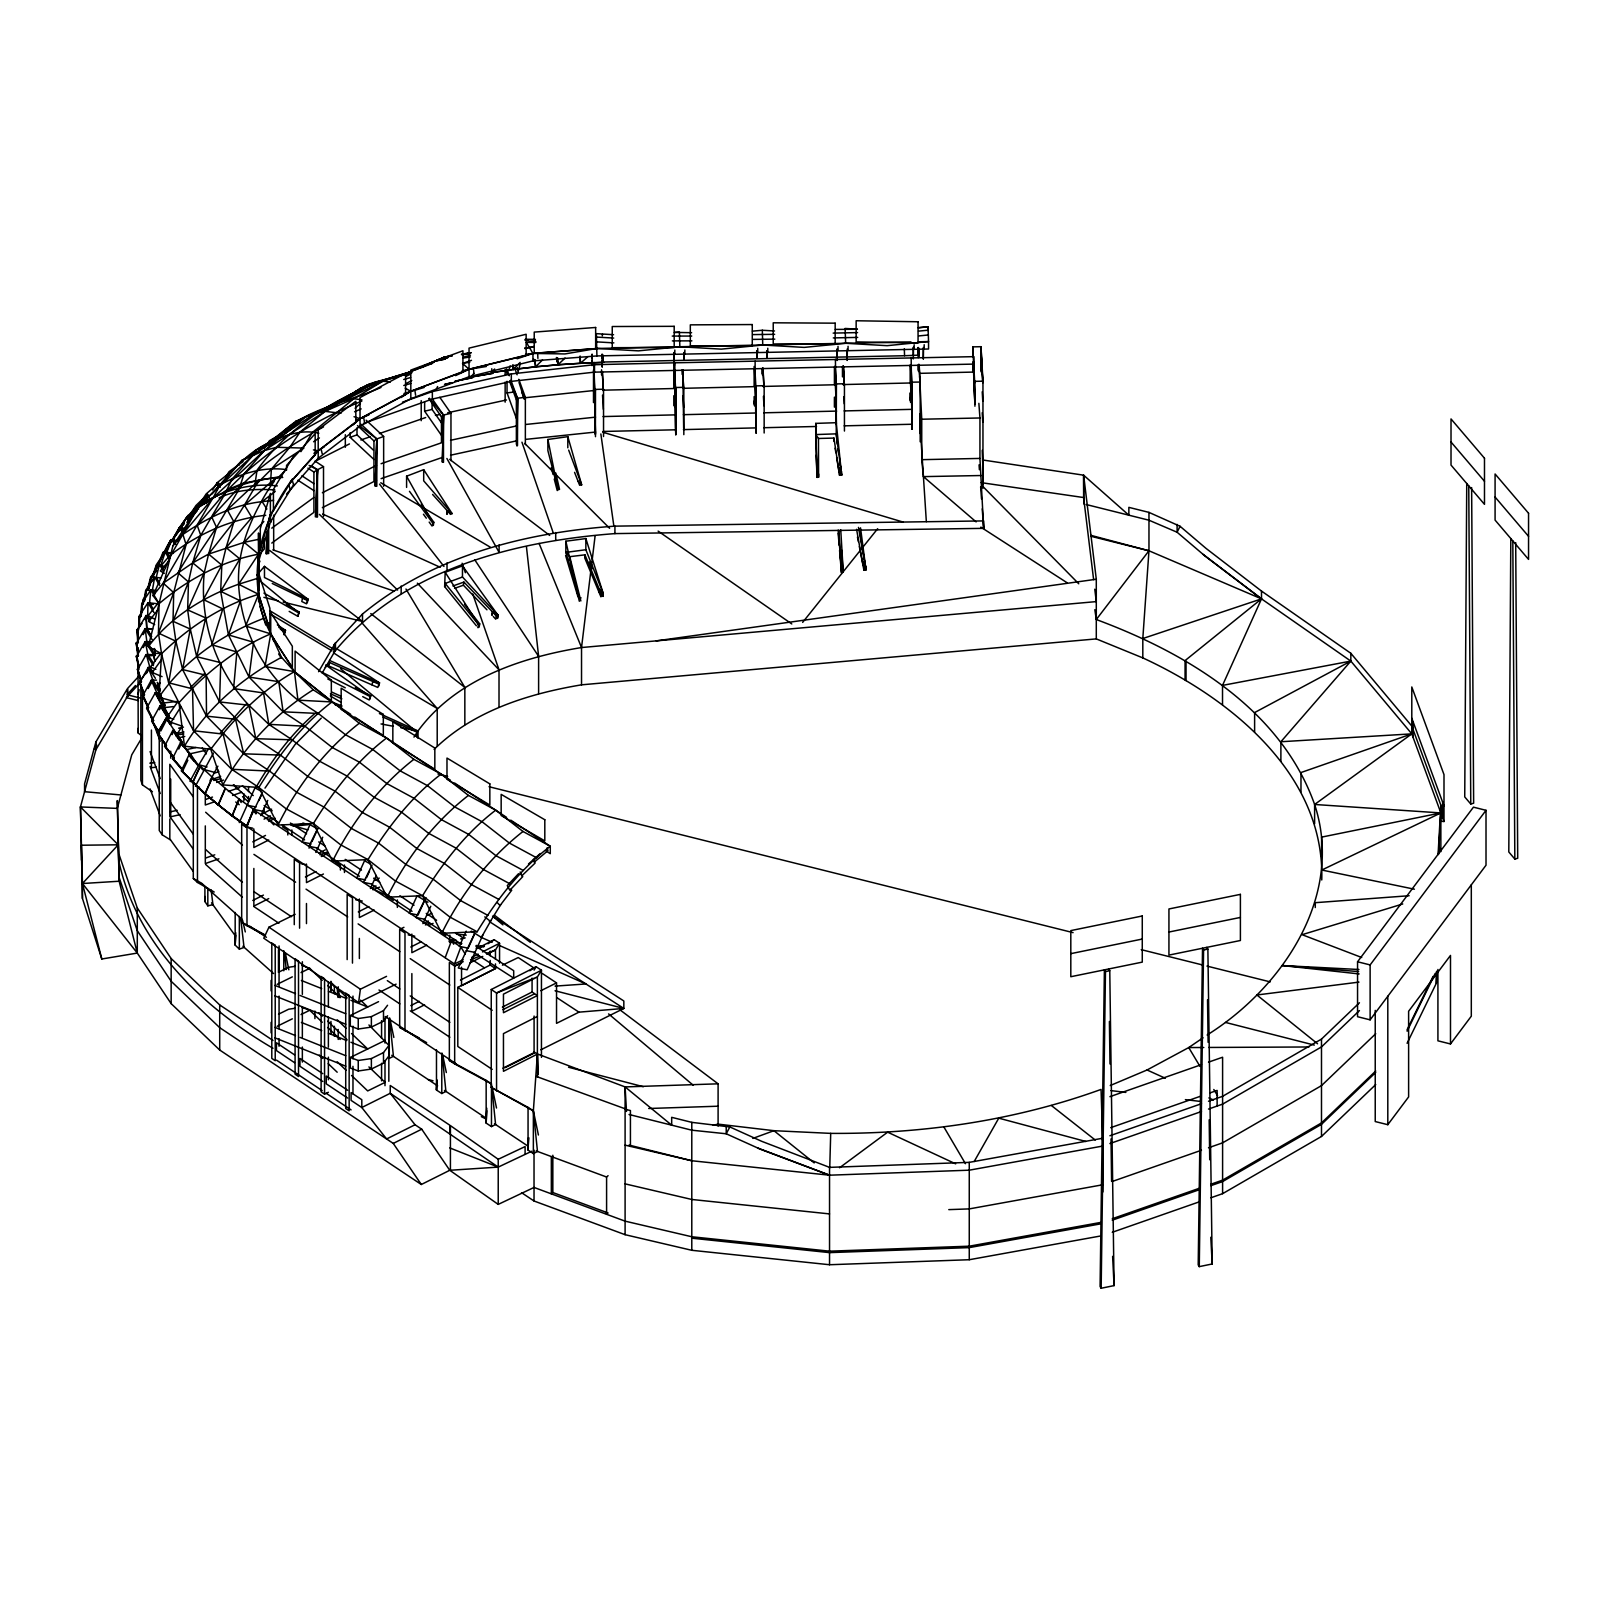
<?xml version="1.0" encoding="UTF-8"?>
<svg xmlns="http://www.w3.org/2000/svg" width="1609" height="1609" viewBox="0 0 1609 1609"><rect width="100%" height="100%" fill="white"/><g stroke="black" fill="none" stroke-linecap="round" stroke-linejoin="round"><path stroke-width="1.5" d="M595.451 434.068L594.143 369.748M673.809 405.75L673.809 395.713M673.809 388.171L673.809 360.557M675.74 434.671L674.794 362.809L973.928 356.655L973.928 364.097L594.505 372.142L511.32 381.373L432.358 399.052L363.373 423.469M756.069 433.022L754.943 368.682M836.378 423.609L835.413 359.209M974.893 403.678L972.942 346.86L980.987 346.699L982.958 381.192L982.958 488.231M595.39 434.531L595.491 389.398L603.536 389.237L603.536 436.542M675.7 431.755L674.613 370.331M675.7 432.66L675.8 387.508L683.825 387.347L683.825 434.651M756.029 431.011L756.109 385.858L764.154 385.697L764.154 433.002M836.318 424.032L835.232 366.731M912.062 426.445L911.157 357.5M912.062 427.33L910.976 365.002M974.873 403.919L973.586 361.703M833.945 441.268L833.945 438.09L818.458 438.473L815.743 434.571L815.743 423.388L836.238 422.704L841.668 475.077L839.536 475.278L836.64 457.378M844.443 431.051L844.443 383.747L836.419 383.907L836.238 433.847L841.648 475.097L838.953 471.216L833.945 438.09M982.777 464.78L982.234 450.379M517.193 445.432L517.495 398.248L510.898 380.247M1466.744 483.525L1464.733 796.918L1470.767 804.017L1473.643 803.213L1471.632 487.587M1510.811 538.573L1508.8 851.966L1514.833 859.065L1517.709 858.261L1515.698 542.615M442.958 462.266L443.481 415.062L432.358 399.052L432.358 391.59L511.32 373.932L594.505 364.7L674.794 362.809M837.243 444.164L836.238 433.847L815.743 434.571L817.01 474.192L818.619 474.052L818.579 477.229L816.97 477.37L815.743 423.388M838.953 471.216L838.993 468.018L841.688 471.92L839.576 472.101L839.536 475.278M516.871 445.934L517.495 398.248L509.892 380.85M674.091 352.492L673.95 364.177L673.95 352.773M684.127 352.451L684.046 359.471L684.006 352.713M756.994 350.762L756.914 357.781L756.853 351.044M767.051 350.722L766.95 357.741L766.91 350.983M837.143 360.496L837.303 348.811M847.32 351.104L847.199 360.456L847.199 349.032M913.289 358.908L913.429 347.222M923.325 358.867L923.445 349.515M516.831 445.009L517.495 398.248L525.359 397.302L525.359 444.607M1101.159 1288.246L1105.463 971.595L1104.397 969.865L1100.093 1286.516L1101.159 1288.246L1114.072 1285.611L1109.768 970.71L1108.702 968.98M1199.268 1266.625L1203.572 949.974L1202.526 948.244L1198.202 1264.875L1199.268 1266.625L1212.2 1263.97L1207.876 949.089L1206.83 947.359M376.064 486.22L376.808 438.935L361.06 424.273M860.533 527.853L865.984 569.827L863.872 570.049L856.571 529.301M859.307 546.457L863.047 565.242L866.004 569.807L859.367 529.039M316.571 517.092L317.496 469.748L311.241 465.665M282.742 477.451C252.231 478.155 223.752 490.061 198.551 506.654L172.867 545.873L159.05 603.697L158.466 633.121L161.564 653.717L168.663 682.819L193.543 730.747L231.676 769.283L258.848 787.485L286.12 808.784L313.413 823.547L340.706 844.846L367.978 859.628L395.271 880.928L422.564 895.71L449.836 917.009L477.129 931.772C496.819 899.612 520.069 869.282 550.278 846.254L510.777 820.148M138.615 629.964L138.937 616.428L147.988 602.731L154.022 612.627M147.988 602.731L147.686 615.764L150.079 619.726M267.557 553.757L268.08 531.272M442.395 462.145L443.481 415.062L429.362 398.228M442.294 461.904L443.481 415.062L450.962 413.332L450.962 460.616M840.743 529.803L843.076 569.204L842.995 572.261L841.406 572.442L838.912 530.829M863.027 565.242L863.108 562.164L866.064 566.75L863.953 566.971L863.872 570.049M829.741 1167.812L830.707 1133.38C922.44 1134.003 1014.615 1120.729 1101.059 1089.414L1102.708 1141.103M375.279 486.159L376.808 438.935L359.672 425.963M375.118 485.918L376.808 438.935L383.646 436.481L383.646 486.28M315.666 514.639L317.496 469.748L323.51 466.65L323.51 516.449M486.763 1108.179L486.159 1123.102L491.469 1126.602L495.592 1124.51L491.71 1086.276M528.557 1137.664L528.054 1150.093L533.363 1153.593L537.486 1151.501L533.363 1110.874L537.386 1054.096L537.386 976.945L541.449 970.247L536.139 966.748L491.248 989.515L491.248 1087.423L533.363 1110.874L538.412 1135.009M486.702 1110.713L486.159 1123.102L486.159 1080.383L449.353 1060.432L449.353 962.524L454.663 966.023L461.461 963.328M528.597 1137.704L528.054 1150.093L528.054 1107.394L491.248 1087.423M235.739 932.737L235.175 945.127L239.339 949.109L244.045 947.46L240.727 918.457M315.364 516.911L317.496 469.748L309.109 465.443M498.227 1204.397L450.419 1170.729L450.419 1125.616L498.227 1159.284L498.227 1204.397L534.027 1187.442L625.096 1221.151L691.79 1236.758L829.54 1251.179L969.262 1246.191L1100.435 1222.478M266.37 553.898L267.456 531.352M235.678 935.131L235.175 945.127L235.175 912.464M266.149 553.697L267.335 531.231M927.77 330.549L928.011 326.728L918.256 327.693M1438.104 854.077L1440.86 805.123L1411.797 726.061L1350.836 653.294L1261.496 591.066L1206.026 548.387L1180.061 526.284L1148.967 512.386L1128.854 507.358L1128.854 515.182L1083.621 475.178L982.797 459.993M1438.506 854.56L1440.86 812.927L1411.797 733.865L1350.836 661.098L1261.496 598.87L1205.242 556.191L1177.104 532.237L1148.967 520.21L1086.196 504.522M1407.091 1043.296L1436.314 983.28L1436.998 971.032M293.904 455.608L273.429 489.377L273.429 510.536L292.637 478.899C268.281 511.702 252.11 553.013 258.627 594.324C260.055 622.422 277.532 644.827 292.335 667.393L292.335 646.235L270.734 612.707L270.734 633.866C234.934 649.01 204.604 673.829 178.981 702.731L158.929 697.3L161.564 653.717C189.118 626.947 221.64 605.447 258.627 594.324L258.526 554.16L261.583 542.957M569.526 559.751L569.747 556.674L565.845 552.39L565.845 541.207L585.857 538.573L603.174 593.319L602.973 596.396L603.174 593.319L585.857 549.735L585.857 538.573M584.932 554.844L584.731 557.921L600.921 596.818L601.163 593.741L584.932 554.844L569.747 556.674L569.506 559.751M1321.753 879.982C1324.911 774.211 1230.422 698.326 1142.812 657.9L1142.812 638.532L1148.967 550.781L1148.967 512.386M602.269 335.879L602.51 334.31M579.32 601.283L565.845 541.207M580.849 600.962L569.747 556.674M421.317 1184.506L393.26 1143.416L219.709 1027.668L171.157 981.269L137.288 930.706L119.146 877.508L117.296 800.578L119.146 881.229L137.288 953.071L171.157 1003.634L219.709 1050.033L421.317 1184.506L449.756 1170.286L498.227 1167.108L531.795 1151.219M140.466 616.87L141.813 603.355L150.864 589.9L158.084 601.927M153.137 608.926L149.557 602.892L150.864 589.9M602.269 371.8L603.355 390.746L603.536 389.237M675.619 428.497L675.8 387.508L675.8 434.812M755.928 426.848L756.109 385.858L756.109 433.163M762.887 368.28L763.973 387.226L764.154 385.697M836.419 383.907L836.238 385.436L835.151 366.47M843.176 366.309L844.283 385.275L843.458 366.51M911.981 423.187L912.142 382.178L920.187 382.037L920.187 441.771M981.289 370.573L981.289 356.655L982.777 382.701L982.958 381.192L974.913 381.333L974.752 382.862L973.646 363.916M196.881 510.435L197.444 505.849L186.664 517.293L179.243 528.738L183.466 530.065L178.72 528.577L181.918 525.178M434.108 749.392C473.408 710.836 528.335 693.74 581.533 684.831L581.533 647.542L595.109 535.817M447.403 510.878L450.46 514.377L452.129 513.593L447.403 510.878L446.98 514.116L447.403 510.878L432.6 494.446M295.151 914.314L268.964 927.186L263.775 938.228L358.606 1002.568L360.376 989.213L386.562 976.341M433.344 525.439L433.766 522.201L421.156 504.16M206.113 503.496L207.581 494.345L195.956 505.508L189.922 514.88M476.385 625.8L444.647 586.601L445.19 572.261L462.467 565.845L498.026 615.241L497.483 618.399L498.026 615.241L462.467 577.008L462.467 565.845M486.944 609.811L463.392 585.213L463.915 582.076L452.913 585.978M493.239 616.468L495.793 619.204L496.336 616.046L498.026 615.241L492.515 611.943L491.992 615.08L492.515 611.943L463.915 582.076M444.647 586.601L445.19 583.444L462.467 577.008M464.458 604.361L479.723 623.89L479.16 627.068L477.893 627.651L478.456 624.493L445.19 572.261M143.322 603.838L145.675 590.382L154.685 577.128L159.492 585.274M154.786 594.184L152.413 590.101L154.685 577.128M161.564 653.717L148.33 646.617C170.534 616.971 203.961 596.597 238.595 584.228L258.627 594.324L270.734 633.866L265.022 666.528C232.722 686.44 203.699 713.33 184.492 746.174L210.759 749.291C233.727 718.559 260.919 690.764 294.467 671.617L359.27 723.245L386.562 738.028L413.835 759.327L441.127 774.09L468.42 795.389L495.693 810.172L522.985 831.471L550.278 846.254L550.278 853.715L546.115 850.96M217.235 489.94L218.583 483.102L206.133 493.963L199.074 505.045L204.423 500.379L199.074 505.045M289.178 611.38L297.846 616.327L299.153 612.003L286.362 604.441M299.153 612.003L297.846 616.327M256.796 575.177L264.479 566.368L308.003 599.232L306.494 603.838L301.808 601.505L302.512 598.085L272.243 583.464M307.299 602.651L308.003 599.232L264.479 577.51L264.479 566.368M278.799 627.45L285.497 630.326L284.069 634.63L285.497 630.326L277.351 624.875M148.33 646.617L159.05 603.697C187.69 579.341 221.419 561.34 258.526 554.16L259.109 589.92L258.526 532.981L258.526 561.601L270.392 522.04L293.904 484.229M147.706 588.653L150.522 577.49L159.492 564.477L163.072 570.692M159.794 583.584L156.234 577.37L159.492 564.477M150.2 583.283L148.531 589.719L150.22 583.283M137.992 694.424L139.199 689.738M378.698 684.066L329.664 662.586L328.779 665.945L377.813 687.445L379.483 682.88L333.445 652.771M371.961 684.831L372.846 681.432L379.483 682.88L378.598 686.279M369.869 699.07L370.754 695.691L355.328 687.646M127.332 696.657L127.332 688.833L95.917 741.89L84.573 783.885L84.573 791.688L120.916 794.967M82.441 898.425L82.441 883.522L119.146 881.229L119.146 854.781L137.288 907.979L137.288 953.071L101.809 959.004L82.441 898.425L80.45 806.954L95.917 749.714L95.917 741.89M508.806 370.653L510.093 365.907M519.989 364.861L518.058 371.981L517.314 367.516M274.153 508.967L270.392 514.578L260.296 549.876L260.296 528.697L270.392 493.42L270.392 522.04M268.884 519.365L270.392 514.578M152.674 575.821L156.334 564.759L165.224 551.967L168.784 558.263M165.224 551.967L161.001 564.759L163.354 568.963M463.171 959.769L454.502 963.952L247.022 826.664L253.357 809.649L460.878 946.977L465.262 954.117M445.21 957.616L451.526 940.662L453.718 944.222M454.502 963.952L460.878 946.977M246.881 826.081L232.682 815.964L246.881 826.081L253.478 809.186L239.218 799.11L232.199 816.185L205.027 794.142L181.274 770.832L189.178 754.52L202.814 769.866M232.118 815.582L218.683 805.123L232.118 815.582L238.936 798.889L225.461 788.45L218.201 805.345M157.722 565.342L163.092 552.169L168.402 552.893L163.696 552.249C148.048 590.483 166.994 541.227 171.922 539.598L174.275 543.862M169.066 556.533L166.733 552.289L171.922 539.598M218.16 804.741L205.53 793.961L218.16 804.741L225.2 788.209L212.509 777.449L205.027 794.142M205.027 793.559L193.221 782.457L205.027 793.559L212.267 777.207L200.421 766.125L192.718 782.638M159.05 603.697L153.016 595.632L171.499 554.18L198.551 506.654M239.278 822.601L254.986 787.847L260.718 790.984M258.928 800.498L261.885 793.981M260.839 815.622L267.717 800.417M309.029 848.164L310.979 843.82L302.13 842.03L309.974 824.673L317.415 828.796M311.965 841.648L317.858 828.635M315.847 852.428L322.705 837.223M366.55 877.73L369.487 871.213M370.412 888.51L376.305 875.477M422.906 923.646L430.77 906.269M466.188 931.169L459.309 946.374L468.179 948.164L474.072 935.131M482.841 935.05L467.133 969.805L458.283 967.995L474.655 933.401M1222.518 704.742L1222.518 685.394L1261.496 598.87L1261.496 591.066M192.758 782.054L181.797 770.671L192.758 782.054L200.2 765.884M189.54 755.808L198.189 765.824L190.687 754.199L180.55 742.574L172.445 758.684L182.984 770.771M183.144 770.168L172.988 758.523L183.064 770.188L187.851 760.192M1407.091 1029.76L1433.056 976.402M1407.091 1031.188L1435.228 973.385M178.76 749.05L182.058 742.292L180.53 742.171L189.721 754.098L172.807 730.406L164.56 746.335L174.154 758.664M175.703 544.284L173.39 539.96L179.524 527.43L188.052 515.443L190.345 519.828M386.562 738.028C356.353 761.057 333.103 791.387 313.413 823.547L278.035 825.055C297.383 785.876 324.716 750.277 359.27 723.245M441.127 774.09C410.939 797.139 387.689 827.448 367.978 859.628L332.621 861.137C351.949 821.938 379.302 786.338 413.835 759.327M495.693 810.172C465.504 833.221 442.254 863.53 422.564 895.71L387.186 897.199C406.514 858.019 433.867 822.42 468.42 795.389M477.129 931.772L441.751 933.28C461.099 894.101 488.452 858.502 522.985 831.471M1180.061 526.284L1177.104 532.237L1177.104 524.413M435.757 390.243L437.628 386.542M175.24 732.055L182.159 742.171L166.009 718.077L157.602 733.784L166.27 746.335M172.123 734.629L173.852 730.044M168.12 717.735L160.156 705.567L151.588 721.073L159.311 733.845M160.739 731.049L167.577 717.875L160.156 705.567M1102.869 1138.207L969.262 1162.362L829.54 1167.37L761.62 1141.284L729.842 1126.944L726.222 1133.782L691.79 1130.182L629.018 1114.494M168.945 716.106L155.228 692.936L146.56 708.221L153.297 721.174M159.412 709.75L161.725 705.406L155.228 692.936M197.827 766.809L189.963 781.27L194.025 782.376M213.374 753.092L195.413 786.137L199.476 787.243M210.055 780.626L217.899 766.166M160.377 706.592L165.224 705.868L159.472 692.755L151.286 680.185L143.08 695.168L148.631 707.779L142.497 695.249L148.249 708.362M155.389 678.314L148.289 667.353L140.023 682.115L144.528 694.887L139.42 682.196L144.187 695.43M148.149 688.551L152.875 680.104L148.289 667.353M278.035 825.055L258.848 787.485L222.826 784.91C244.488 746.455 275.783 713.29 313.232 689.778L350.682 714.316M974.189 1161.517L998.767 1118.154L1085.914 1141.485M267.114 444.788L269.447 440.685L281.635 433.907M172.103 540.423L179.464 527.571L183.024 533.886M188.052 515.443L176.97 533.927M153.418 665.603L146.278 654.461L137.932 669.002L141.471 681.874L137.328 669.062L141.089 682.417M146.318 673.548L149.878 667.313L146.278 654.461M155.007 661.44L153.619 654.722L145.232 641.528L136.845 655.869L138.977 666.649L136.242 655.909L138.977 669.344M318.582 671.697L335.436 642.876L335.436 650.338L322.202 672.984M252.754 454.844L255.208 450.681L270.734 441.228M94.247 749.291L96.761 745.047M95.917 749.714L128.278 695.048L140.365 698.085M141.894 737.726L131.757 754.822L117.296 808.382L80.45 806.954L82.441 883.522L101.809 959.004M152.392 640.08L145.172 628.576L136.745 642.695L138.334 655.688M143.221 647.622L146.841 641.569L145.172 628.576M534.108 970.106L536.139 966.748L529.803 970.73M149.717 621.476L146.158 615.442L137.65 629.561L138.314 642.574L137.047 629.561L137.73 643.077M143.141 634.63L146.761 628.656L146.097 615.644M255.65 787.988C271.519 760.574 290.445 734.75 314.439 713.853M265.002 788.128L295.111 744.464L321.257 718.117M424.474 899.994L425.902 897.661L418.058 915.038L409.189 913.248L417.053 895.871L427.914 902.267M225.723 477.068L229.021 471.698L243.08 461.522M212.589 489.961L217.155 482.7L230.429 472.161L227.01 477.612M157.28 732.598L165.888 718.962M177.815 701.725L167.115 717.011L173.792 719.303M180.872 706.773L171.017 722.361L182.139 726.162L175.984 735.916M1207.132 1035.009C1282.494 987.825 1344.621 895.811 1314.613 804.48C1280.824 709.086 1186.517 653.033 1096.292 619.525L1094.844 609.69M202.754 501.847L207.581 494.345L210.276 500.439M193.724 511.582L197.444 505.849M179.524 527.43L166.23 550.298L170.815 539.779L164.44 552.792L169.247 553.576M165.264 552.39L167.98 548.247M413.976 737.123L418.018 730.949L379.402 713.551M258.848 787.485C278.538 755.305 301.788 724.995 331.977 701.946L297.947 700.156C262.408 672.24 240.948 629.179 238.595 584.228C236.945 545.049 254.685 509.45 276.044 477.853L244.427 505.146L233.908 521.879L208.587 554.079L192.718 562.868L163.253 583.162L153.016 595.632M158.929 697.3C183.728 660.555 222.324 634.388 263.353 618.5M370.754 695.691L369.245 699.955L362.709 696.637M516.368 444.345L516.368 399.837L517.495 398.248L517.495 445.552M521.698 391.932L524.252 398.891L525.359 397.302L518.782 379.302M139.601 681.412L161.322 652.651M161.383 659.75L152.252 672.502L162.067 676.625M157.521 686.56L160.116 682.92M145.896 595.712L142.919 599.694L142.919 604.582M1357.554 961.78L1473.442 807.155L1486.012 810.313L1486.012 865.22L1370.124 1019.845L1357.554 1016.707L1357.554 961.78L1370.124 964.917L1486.012 810.313M1375.232 1010.392L1375.232 1121.553L1387.803 1124.691L1408.619 1096.916L1408.619 1011.277L1450.493 955.424L1450.493 1043.959L1437.923 1040.822L1437.923 969.483M1450.493 1043.959L1471.31 1016.184L1471.31 884.849M387.568 1015.742L383.505 1021.132L371.377 1027.085L358.244 1029.036L350.299 1026.039L350.299 1015.54L358.244 1018.537L371.377 1016.606L383.505 1010.633L387.568 1005.263M388.936 1055.906L383.505 1063.086L371.377 1069.04L358.244 1070.991L350.299 1067.994L350.299 1057.495L358.244 1060.492L371.377 1058.561L383.505 1052.588L388.936 1045.428L368.924 1024.973M1096.292 619.525L1148.967 550.781L1261.496 598.87L1185.069 660.595L1185.069 679.943M137.449 629.24L142.014 623.447M145.071 619.586L158.788 602.229M157.803 609.952L148.651 621.516L154.685 624.594M802.65 622.381L877.669 528.697M313.634 456.473L318.2 450.802L360.034 418.722L410.818 391.269L469.044 369.286L532.961 353.437L596.919 348.469L910.976 341.913M300.923 451.666L312.468 432.379L353.9 398.67L383.505 380.79L410.094 372.001L368.079 384.772L327.854 407.137L295.815 421.256L253.076 455.206L200.3 504.321C223.53 490.524 250.159 482.579 277.331 485.898M220.292 733L246.056 704.139M1094.784 589.216L1096.292 601.605L581.533 647.542C520.19 657.659 454.844 679.662 417.093 732.196L417.093 737.163M150.924 577.611L156.978 570.491M149.717 583.363L152.754 579.803M169.428 560.254L160.317 570.913L164.319 573.367M263.695 448.428L268.039 443.36L305.268 417.113L344.789 400.259L383.505 380.79L412.065 372.604M1280.885 761.117L1280.885 741.749L1350.836 661.098L1350.836 653.294M493.158 373.268L470.693 377.109L473.891 373.409M172.867 545.873L212.609 498.468L163.253 583.162L173.712 592.635L173.008 621.295L175.884 641.187L182.621 669.565L206.515 716.146L243.703 753.796L269.628 771.093L296.901 792.392L324.193 807.175L351.486 828.474L378.759 843.257L406.051 864.556L433.344 879.318L460.637 900.618L487.909 915.4M289.902 482.821L318.2 450.802L355.83 422.403L355.83 401.244L318.2 429.643L318.2 458.263L286.563 494.043M318.864 433.243C301.124 428.98 283.747 435.536 268.039 443.36C238.997 456.192 223.953 484.852 200.3 504.321M230.308 473.408L238.514 464.176L239.218 465.021M211.563 494.224L241.813 460.395L264.419 450.48L276.587 447.302L303.88 448.086L271.378 469.205L254.725 485.817L257.058 470.15C293.803 419.667 351.003 388.332 410.094 372.001M179.544 528.154L183.929 523.287M189.782 516.771L199.999 505.367L200.884 506.01L218.12 494.989M176.648 533.725L182.481 527.209M186.865 522.322L197.102 510.918M289.922 482.841L315.163 454.864L315.163 433.686L286.563 465.423L286.563 470.13M179.283 528.516L183.909 523.468M188.535 518.42L197.786 508.323L198.591 509.088M196.64 510.033L202.814 503.295L203.619 504.059L211.563 499.293M139.5 675.478L127.714 688.33L127.714 696.134M127.292 694.444L135.478 685.514M138.716 684.167L126.347 697.622L138.434 700.639M514.076 369.346L491.348 372.624L494.647 369.004M259.17 554.602L264.117 549.232M362.508 614.015L334.089 644.666L334.089 652.128C401.747 569.707 512.849 541.368 614.92 533.605L983.662 528.355L983.662 520.914L614.92 526.143C525.278 532.478 433.062 555.769 362.508 614.015L362.508 621.476L283.124 602.068M325.219 667.293L329.664 662.586M263.836 521.517L244.166 542.334L208.587 554.079L204.323 572.422L187.65 609.891L190.304 629.079L196.7 656.713L219.568 701.926L255.811 738.692L280.489 755.104L307.761 776.403L335.054 791.165L362.347 812.465L389.619 827.247L416.912 848.546L444.205 863.329L471.497 884.628L498.77 899.391M518.54 873.687L507.277 885.614L509.852 890.26L522.704 876.664L522.1 875.537M520.129 362.407L513.331 369.447L512.909 364.801L513.271 369.426L491.348 372.624M273.912 481.875L270.392 485.395L271.378 469.205L290.002 447.02L300.099 431.976L325.038 411.361L375.52 381.956L403.819 374.475L444.707 356.977L451.868 355.81M277.412 478.356L286.181 469.567C262.79 466.469 240.183 473.69 219.95 484.993L213.011 497.945L264.419 450.48L305.268 417.113M190.506 687.506L204.122 673.99M542.515 359.953L535.536 366.832L513.331 369.447L536.28 366.751M193.362 511.622L188.716 516.771M528.456 864.033L540.282 853.514M1208.5 1101.24L1222.599 1096.312L1321.492 1039.092L1359.444 1002.769M1359.444 1010.593L1321.492 1046.916L1222.599 1104.136L1208.5 1109.064M1375.735 1033.722L1321.492 1085.633L1222.599 1142.853L1208.5 1147.78M1375.735 1071.011L1321.492 1122.921L1222.599 1180.141L1210.853 1184.244M1375.735 1072.439L1321.492 1124.349L1222.599 1181.569L1210.853 1185.672M1210.853 1197.78L1222.599 1193.677L1321.492 1136.457L1375.735 1084.567M565.061 358.083L557.921 364.78L535.536 366.832L534.832 359.873M355.086 408.244L360.396 403.417M552.832 1155.242L552.832 1192.53L551.344 1193.858L551.344 1156.569M552.832 1192.53L608.081 1212.965L606.593 1214.292L606.593 1177.024L608.081 1175.676M587.748 356.776L580.427 363.292L557.921 364.78L557.358 357.801M268.18 445.391L271.861 442.173M275.541 438.955C303.055 408.686 345.452 403.356 381.011 387.447M198.571 504.844L205.972 498.408M352.834 424.997L360.034 418.722L405.589 394.487L405.589 373.328L360.034 397.564L360.034 426.184L318.2 458.263M441.469 442.334L441.469 416.811L443.481 415.062L443.481 462.366M219.669 485.576L223.611 482.439M275.219 491.389L262.146 501.626C233.044 504.924 206.797 518.158 182.903 534.429L186.081 544.586L173.712 592.635L158.466 633.121L175.884 641.187L168.663 682.819L192.517 688.813L193.543 730.747L223.108 734.066L231.676 769.283L269.628 771.093M839.556 1167.772L887.645 1132.173L955.666 1163.85M271.78 528.154L313.856 497.503M271.78 543.078L313.856 512.406M1314.613 823.828L1314.613 804.48L1411.797 733.865L1411.797 686.963L1443.997 774.613L1443.997 821.515L1440.397 821.173M373.952 480.387L373.952 440.926L376.808 438.935L376.808 486.24M348.449 396.558L360.677 388.071L367.596 386.08M1203.049 1037.805L1188.729 1047.56L1147.056 1069.985L1110.25 1085.532M241.712 461.019L256.515 451.204M171.499 554.18C199.174 533.524 231.153 518.822 265.767 515.302M313.916 453.316L324.274 446.839M313.594 441.751L319.427 437.93M313.916 511.521L313.916 472.04L317.496 469.748L317.496 517.032M400.923 397.604L410.818 391.269L462.929 371.94L462.929 350.762L410.818 370.11L410.818 398.73L360.034 426.184M487.909 943.739L494.245 939.757L499.554 943.256L499.554 963.168M363.594 387.789L356.655 392.053L356.192 391.088M536.561 857.758L509.269 842.995L481.996 821.696L454.703 806.913L427.411 785.614L400.138 770.832L372.846 749.533L345.553 734.77L318.28 713.471L297.947 700.156L294.467 671.617L281.495 657.277L265.022 666.528L294.467 671.617L313.232 689.778M430.146 364.257L434.49 361.844L416.027 369.628M405.569 383.887L411.803 380.468M224.174 491.67L228.237 489.458M436.18 360.959L444.707 356.977L452.049 356.052M283.667 431.996L287.89 429.844M260.899 814.556L271.599 809.146M264.077 819.142L270.493 815.884M318.823 853.132L325.239 849.894M374.957 880.244L379.241 878.072M371.719 888.067L375.983 885.895M426.626 1042.612L399.676 1027.367L399.676 929.479L403.939 927.307M427.451 915.38L431.735 913.208M424.213 923.204L428.497 921.032M477.129 948.425L494.245 939.757M463.211 961.679L454.663 966.023L454.663 1063.911L491.469 1083.883L491.469 1126.602M471.759 957.335L478.175 954.097M482.439 951.925L499.554 943.256L495.471 949.954L495.471 959.246M314.64 461.582L349.455 443.923M322.363 492.736L376.486 465.323M322.363 507.66L376.486 480.226M268.723 821.435L275.079 818.217M252.794 841.889L265.525 835.433M268.723 839.999L253.86 847.541L253.86 828.957M321.317 856.511L327.673 853.293M252.794 900.457L263.413 895.087M305.408 876.965L316.008 871.595M268.723 898.586L253.86 906.108L253.86 868.438M323.429 874.009L306.474 882.617L306.474 864.053M358.304 911.901L368.903 906.531M374.213 910.03L359.37 917.552L359.37 898.989M428.839 925.517L433.082 923.365M410.798 947.037L421.397 941.667M426.707 945.147L411.864 952.689L411.864 934.105M470.029 962.866L482.76 956.41M487.004 954.258L495.471 949.954L486.401 953.534M460.476 980.102L490.182 965.038L495.471 968.517L461.542 985.734L461.542 967.17M410.798 1005.605L419.285 1001.321M424.595 1004.8L411.864 1011.256L411.864 973.586M502.39 1007.093L532.076 992.029L537.386 995.529L503.456 1012.725L503.456 994.161L537.386 976.945L496.558 993.014L491.248 989.515M537.386 1016.425L503.456 1033.622L503.456 1071.312L537.386 1054.096L538.231 1074.189M436.481 1049.852L436.481 1090.057L441.791 1093.537L445.914 1091.445L442.033 1053.211M492.193 1069.382L457.801 1046.453L457.801 987.363L495.652 968.437M502.913 1009.648L534.087 994.08M502.913 1068.215L534.087 1052.648M505.146 1067.632L534.087 1053.171L534.087 1016.043M449.756 1170.286L421.719 1129.196L415.042 1124.751L386.602 1138.971L361.804 1107.515L351.084 1100.375L351.084 1092.571L361.804 1099.711L361.804 1107.515L390.243 1093.295L498.227 1167.108L449.756 1147.901M393.26 1143.416L421.719 1129.196M323.57 426.848C293.361 443.44 263.393 462.346 239.56 487.507L244.065 473.951L264.419 450.48L325.038 411.361L353.9 398.67L361.945 399.897M540.825 990.722L556.533 982.898L556.533 1023.344L578.958 1012.162L623.829 1008.441L623.829 1000.979L493.581 916.848M540.825 1049.812L623.829 1008.441L489.337 921.555M278.538 972.238L288.655 967.27L295.231 966.305M277.13 984.346L292.335 976.864M301.024 972.6L309.733 968.316L322.283 980.344M278.538 1014.193L288.655 1009.225L295.231 1008.26M277.13 1026.301L292.335 1018.819M301.024 1014.555L309.733 1010.271L322.283 1022.298M358.606 1002.568L396.096 984.145M350.299 1015.54L378.557 1001.663M350.299 1057.495L385.074 1040.42M324.555 1094.16L324.555 978.775L321.116 976.462L321.116 1091.827L324.555 1094.16L328.377 1092.27M502.43 965.179L518.239 957.556L534.349 968.216M1314.613 804.48L1440.86 812.927L1321.814 870.027L1414.391 889.194M479.723 623.89L478.456 624.493L445.19 583.444M498.227 1159.284L525.097 1146.573L525.097 1154.377M405.689 376.486L410.134 374.374M455.588 375.621L469.044 369.286L526.143 355.428L526.143 334.27L469.044 348.127L469.044 376.747L410.818 398.73M433.766 522.201L432.057 526.042L429.181 522.1M219.045 497.986C236.241 489.458 255.992 488.754 274.817 489.9M241.813 460.395L246.036 458.485M355.69 420.653L369.125 414.72M443.541 359.451L447.986 357.48M361.824 401.124C310.979 421.9 263.594 451.868 225.823 491.992L231.978 479.241L253.076 455.206L314.821 413.433L325.038 411.361L340.987 413.272M354.583 411.783L361.16 408.887M404.201 374.535L439.579 359.189L444.506 358.365M420.914 367.315L444.707 356.977L448.388 356.655M436.381 360.999L445.331 359.048M316.551 412.97L330.147 407.157M230.389 488.533L243.422 483.042L281.957 476.304M404.503 374.495L411.421 371.578M267.396 819.786L271.921 817.995M319.99 854.862L326.788 852.187M372.886 889.797L379.684 887.122M425.379 924.934L429.925 923.144M470.532 959.769L479.603 956.209M421.236 367.697L432.379 363.393M441.308 359.953L447.986 357.359M310.939 416.047L318.562 413.111M406.594 487.406L406.594 476.204L423.69 469.667L452.129 513.593L423.69 480.83L423.69 469.667M365.444 387.085L371.035 384.973M752.791 1138.428L773.929 1130.685L830.707 1133.38M350.159 432.68L350.159 437.326L356.997 434.872L373.469 450.218M454.583 588.351L463.392 585.213M402.451 402.17L432.358 391.59M214.178 773.245L218.824 771.616L216.069 767.674M211.402 779.661L220.674 776.403M216.672 782.457L223.47 780.063M205.67 799.432L212.489 797.058M228.377 791.467L239.741 787.485M214.399 801.825L205.308 805.003L205.308 793.398M232.561 795.449L241.632 792.272M205.67 858.019L214.761 854.821M218.925 858.804L205.308 863.57L205.308 825.9M1109.908 1096.674L1201.46 1064.635M1208.5 1062.161L1222.599 1057.234L1222.599 1193.677M1110.693 1127.668L1200.575 1096.212M1210.028 1092.893L1217.128 1090.419L1217.128 1106.047M1109.908 1135.753L1201.46 1103.714M1109.908 1143.557L1201.46 1111.517M1112.261 1181.469L1201.46 1150.234M1112.261 1218.737L1199.107 1188.347M1112.261 1220.185L1199.107 1189.775M1112.261 1232.293L1199.107 1201.903M360.858 439.981L370.13 436.783M379.382 433.565L425.701 417.536M381.092 463.714L443.36 442.153M381.092 478.637L443.36 457.077M486.381 366.49L469.044 369.286L462.567 363.393L471.497 360.336M517.112 358.767L532.961 353.437L564.94 353.94L596.919 348.469L638.391 350.863L679.843 346.74L721.295 349.133L762.746 345.01L804.198 347.403L845.65 343.28L887.102 345.674L928.554 341.55L928.011 326.728M1142.812 638.532L1261.496 598.87L1203.069 554.341M524.856 348.59L534.228 346.377M403.98 393.501L424.233 387.447M1402.746 903.976L1302.083 934.688L1361.717 957.496M463.392 357.198L470.472 355.167M403.718 379.503L410.577 377.552M403.779 385.496L410.818 383.485M374.877 383.083L368.079 384.772L327.854 407.137C349.073 400.862 366.349 376.164 390.122 382.278M213.715 780.466L220.694 778.716M469.044 376.747L532.961 360.899L596.919 355.931L928.554 349.012L928.554 341.55L918.498 341.772M295.815 421.256L300.561 420.11M424.635 401.888L424.635 411.18L432.097 409.45L441.932 423.549M444.526 384.41L451.526 382.801M449.012 941.587L455.95 939.998M460.576 938.952L465.202 937.886M445.049 384.31L452.31 382.66M178.619 728.193L183.466 727.107M176.708 733.603L183.969 731.974M177.734 738.028L184.753 736.439M186.503 749.633L195.856 747.521M189.42 753.957L205.791 750.277M170.132 811.881L177.151 810.313M180.067 814.637L170.715 816.749L170.715 779.078M204.906 886.438L204.906 901.523L207.822 905.847L212.951 904.7L211.141 890.018M713.189 1125.234L718.097 1124.128L773.929 1130.685L814.194 1162.905M462.085 370.814L469.044 369.286M435.456 415.404L440.363 414.338M447.704 412.749L506.473 399.977M450.52 440.303L516.288 426.003M450.52 455.206L516.288 440.926M449.132 940.219L454.04 939.193M260.477 538.955L244.166 542.334L258.526 554.16L238.595 584.228L257.078 578.496L298.55 612.888L263.916 593.077M581.09 597.884L579.542 598.206L565.845 552.39L585.857 549.735M601.163 593.741L603.174 593.319L599.292 589.055M1168.938 932.033L1240.398 917.432M1070.81 953.654L1142.269 939.053M1203.572 949.974L1207.876 949.089M1105.463 971.595L1109.768 970.71M574.574 472.362L579.642 485.274L581.674 484.852L567.816 436.662L547.885 439.458L547.885 450.641L558.001 489.679L559.53 489.357L555.749 472.966M1440.86 812.927L1321.592 837.122L1321.592 856.491M455.146 381.152L471.759 377.813M455.327 381.132L472.563 377.713M1222.518 685.394L1350.836 661.098L1254.618 712.566L1254.618 731.934M1102.869 1146.03L969.262 1170.185L829.54 1175.193L691.79 1160.753L625.096 1145.145M1102.869 1184.747L969.262 1208.902L948.787 1209.626M1100.435 1223.906L969.262 1247.619L829.54 1252.627L691.79 1238.186M521.537 1192.671L534.027 1200.998L625.096 1234.686L691.79 1250.294L829.54 1264.734L969.262 1259.726L1100.435 1236.014M461.884 354.422L471.196 352.753M470.693 377.109L492.354 373.368L491.751 368.763M524.856 347.826L534.268 347.102M461.401 354.221L470.934 352.653M462.487 354.483L469.848 353.276M463.352 358.063L470.411 356.916M462.567 363.393L469.808 362.206M154.786 693.439L159.472 692.755L164.963 705.426L156.817 692.815L151.286 680.185M484.43 945.931L480.327 946.534L483.887 946.776M154.746 693.439L159.472 692.755L156.817 692.815M476.143 948.264L480.89 947.58M656.231 640.885L1096.292 579.24L1083.621 475.178L1083.621 497.543L1093.617 579.622M176.648 734.951L183.868 733.986M461.843 354.805L469.184 353.879M1358.961 982.113L1256.89 994.985L1317.57 1043.778M507.036 381.293L507.036 392.898L514.92 391.932M525.64 354.322L532.961 353.437L532.961 360.899M439.579 359.189L444.325 358.626M162.127 703.153L176.889 701.444M163.716 707.719L173.551 706.572M149.838 763.169L154.746 762.586M156.334 767.151L151.427 767.714L151.427 730.044M273.57 500.359L262.146 501.626L266.853 509.027M843.076 569.204L841.467 569.365L838.229 530.105M523.77 397.886L595.471 390.364M526.103 424.434L595.551 417.153M526.103 439.337L595.551 432.057M360.677 388.071L365.323 387.588M293.301 826.181L308.204 824.693L302.834 823.024M674.412 332.399L691.609 332.701M674.533 332.48L679.4 331.997L679.843 346.74M672.24 336.08L691.729 336.06M752.429 331.152L762.324 330.267L762.746 345.01M672.381 340.887L691.89 340.867M752.69 334.592L774.653 334.33M835.353 329.423L857.416 329.262M752.851 339.398L774.794 339.137M833.16 333.103L857.557 332.6M918.377 327.794L928.132 326.828M833.301 337.91L857.698 337.407M918.518 331.132L928.272 330.167M918.659 335.939L928.413 334.974M532.961 353.437L526.344 342.395L535.857 341.51M558.665 364.72L535.536 366.832L535.033 359.853M581.533 684.831L1096.292 638.894L1142.812 657.9M292.657 825.135L307.52 823.868M1409.142 895.73L1315.277 902.689L1315.277 907.536M146.439 655.205L153.619 654.722L154.906 661.219M555.065 986.116L585.958 983.964L499.051 945.308M581.191 363.252L557.921 364.78L557.559 357.801M1280.885 741.749L1411.797 733.865L1300.977 772.541L1300.977 791.889M145.353 655.909L155.329 655.466L154.464 648.729M603.797 362.347L580.427 363.292L580.004 356.293M603.033 355.026L603.134 362.025L904.56 355.73L919.101 355.147L918.84 348.147M537.567 1076.904L537.567 1054.016L625.096 1086.92L718.097 1083.822L718.097 1126.079M536.36 1076.461L626.384 1109.245M648.688 1108.5L718.097 1106.208M920.449 373.328L974.229 372.061M602.973 390.183L675.478 388.493M682.98 388.312L755.466 386.623M762.968 386.442L835.473 384.752M842.975 384.571L910.473 382.982L911.981 409.35L844.162 410.918M603.033 416.57L675.86 414.861M683.403 414.68L756.25 412.99M763.792 412.809L836.62 411.1M603.033 431.473L675.86 429.784M683.403 429.603L756.25 427.893M763.792 427.712L816.527 426.486M844.162 425.842L911.981 424.253M525.057 340.283L527.913 340.223M919.061 364.358L921.736 419.225L979.941 417.978L979.941 458.424L983.662 528.355L982.234 508.826M921.736 419.225L921.736 459.671L979.941 458.424M921.736 459.671L923.425 476.626L981.168 475.52M154.685 653.455L159.693 653.375M137.71 629.36L137.751 642.876M1203.773 1047.499L1188.729 1047.56L1200.012 1066.425M1208.781 1047.459L1308.962 1046.976M525.278 339.298L535.435 339.338M156.556 680.144L152.875 680.104L159.914 691.106M526.344 342.395L535.877 342.496M292.134 739.818L255.811 738.692L248.872 705.205C215.646 670.511 199.275 620.269 204.323 572.422L192.718 562.868L200.763 535.395L226.768 490.745L197.284 525.52L200.763 535.395L177.935 572.804L188.494 581.975L187.65 609.891L205.751 617.957L196.7 656.713L220.755 662.647L219.568 701.926L248.872 705.205L268.804 724.352L292.134 739.818L319.427 761.117L346.699 775.88L373.992 797.179L401.285 811.962L428.557 833.261L455.85 848.044L483.142 869.343L510.415 884.105M1440.578 817.835L1442.67 817.915L1443.997 821.515M280.489 755.104L243.703 753.796L235.537 719.243L206.515 716.146L206.133 675.277L182.621 669.565L190.304 629.079L173.008 621.295L188.494 581.975L192.718 562.868L216.531 527.43L241.953 484.309L211.765 517.052L216.531 527.43L208.587 554.079L221.821 565.121L220.674 591.328L228.418 634.911L249.033 677.067L283.124 711.801L304.986 726.202L332.279 747.501L359.551 762.264L386.844 783.563L414.136 798.346L441.429 819.645L468.702 834.427L495.994 855.727L523.287 870.489M145.232 641.528L147.867 654.461L153.619 654.722M318.28 713.471L283.124 711.801L278.779 681.673L249.033 677.067L253.538 642.252L228.418 634.911L240.445 600.941L220.674 591.328L239.882 558.926L226.085 547.643L233.908 521.879L227.291 509.852L258.727 480.488L244.427 505.146L251.869 517.495L226.085 547.643L221.821 565.121L203.357 599.534L222.806 608.926L211.765 644.807L236.885 651.967L233.587 688.572L263.574 692.976L268.804 724.352L304.986 726.202M1359.142 973.928L1282.393 965.561L1358.921 969.503M857.295 329.161L845.107 328.457L845.65 343.28M774.512 330.971L762.324 330.267M613.572 334.712L596.376 333.646L596.919 355.931M596.637 337.085L613.713 338.071M596.778 341.892L613.854 342.878M148.289 604.119L153.277 604.421M525.338 339.579L535.375 340.203M151.347 641.85L146.841 641.569L155.188 655.004L154.404 648.507M146.158 615.442L146.781 628.475L152.654 628.938L146.761 628.656L151.548 636.46M1282.393 965.561L1358.64 971.575M149.617 591.086L154.565 591.509M456.473 934.206L466.288 935.111M625.096 1234.686L625.096 1086.92L671.677 1125.154L671.677 1117.33L691.79 1122.358L729.842 1126.944M829.54 1213.91L691.79 1199.469L625.096 1183.862M149.557 602.892L159.291 603.938M1110.974 1090.6L1125.858 1092.41M1185.391 1099.631L1200.274 1101.421M152.413 590.101L156.696 590.604M156.234 577.37L160.88 578.013M981.168 482.64L1083.621 497.543M449.957 941.587L461.863 943.357M476.143 945.489L483.283 946.555M166.733 552.289L173.43 553.395M173.39 539.96L178.157 540.805M381.031 723.949L393.36 726.282M400.762 727.69L418.018 730.949L418.018 738.41M313.413 449.897L318.2 450.802M185.296 528.657L180.972 527.812L183.245 532.197M262.468 792.251L246.097 826.865L252.734 828.193M247.122 805.224L255.992 807.014M253.94 809.488L262.81 811.278M317.476 829.057L308.948 846.294L317.798 848.084M372.041 865.139L363.513 882.376L372.383 884.166M301.084 863.671L305.529 864.556M365.565 879.902L356.695 878.112L364.539 860.735L370.291 863.872M424.535 900.276L416.007 917.512L424.877 919.302M355.669 899.733L362.307 901.08M408.163 934.869L414.8 936.217M466.127 950.637L474.997 952.427M308.003 599.232L302.512 598.085L307.198 600.418M625.096 1109.285L630.426 1110.532L630.426 1146.392M263.896 597.361L278.317 600.901M1091.063 536.32L1148.967 550.781L1090.882 535.334M437.909 773.949L447.644 776.383M489.035 786.721L1073.102 932.637M1141.244 949.652L1202.084 964.857M1206.951 966.084L1270.225 981.892M428.175 1079.559L433.042 1080.785M629.059 1145.085L691.79 1160.753M1225.515 1022.439L1314.292 1045.086M555.045 990.762L623.829 1008.441M568.56 1067.25L643.318 1086.719M208.707 748.426L198.953 764.738L207.078 766.93M204.403 769.625L214.54 772.36M290.947 825.156L307.882 829.922M602.912 432.258L902.85 522M294.467 671.617L270.734 633.866L245.614 626.042L258.627 594.324L269.89 629.481L269.89 608.323L258.627 573.146L258.627 601.766M354.02 416.711L360.034 418.722M272.886 549.876L394.044 591.086M536.199 1150.958L606.593 1177.024M301.788 965.32L309.733 968.316M758 1148.122L829.54 1175.193L760.655 1149.329L726.222 1133.782L726.222 1125.958M301.788 1007.294L309.733 1010.271M334.813 704.521L341.651 707.135M330.408 701.403L342.013 705.989M301.386 980.484L321.72 988.61M328.497 991.325L346.599 998.566M350.943 1000.315L367.697 1007.013L360.517 1000.134M274.958 985.412L295.493 993.638M300.058 995.448L345.734 1013.73M274.958 995.891L345.734 1024.209M301.386 1022.439L321.72 1030.585M328.497 1033.28L346.599 1040.52M350.943 1042.27L367.697 1048.967L351.546 1033.521M274.958 1027.367L295.493 1035.593M300.058 1037.403L345.734 1055.685M274.958 1037.865L345.734 1066.164M280.368 629.3L284.813 631.15M149.999 666.85L155.892 669.324M265.425 621.697L269.89 623.628M330.428 693.74L341.832 698.809M382.882 717.011L417.093 732.196L340.605 668.741M375.561 890.34L389.277 896.454M480.749 937.162L492.193 942.251M329.604 660.474L379.483 682.88M331.695 692.051L340.786 696.134M322.645 514.035L440.243 567.293M1147.056 1069.985L1165.358 1078.271M1208.862 1097.921L1213.427 1099.993M481.332 1116.666L485.817 1118.838M322.142 672.301L370.15 696.576L325.682 664.98M327.794 678.978L345.251 687.807M148.129 615.724L154.142 618.801M264.298 935.111L246.981 925.718L246.981 827.81L241.672 824.331L241.672 922.218L265.485 935.151M399.676 1027.367L419.165 1037.946M405.186 388.211L410.818 391.269M193.301 780.566L193.301 878.474L201.668 883.261M193.301 878.474L197.465 882.436L214.218 892.03M380.79 482.76L490.524 547.301M330.328 695.993L341.068 702.308M490.926 920.529L481.413 937.383L471.216 931.128M334.511 647.502L437.206 708.463L437.206 745.751M270.312 613.974L331.957 650.861M269.729 610.636L335.436 650.338M173.068 553.275L172.143 552.712L161.523 565.161L165.526 567.615M159.251 735.052L159.251 830.465L162.187 834.789L170.474 839.938M980.826 527.129L1066.908 582.639M475.982 946.374L513.693 970.69L513.693 978.131L473.891 952.488M315.163 461.22L323.51 466.65M307.902 468.139L313.916 472.04M301.929 475.822L313.916 483.625M297.906 480.206L313.916 490.624M556.875 997.66L578.958 1012.162M282.5 826.825L287.81 830.324L287.81 834.97M335.094 861.921L340.404 865.401L340.404 870.047M387.99 896.857L393.3 900.336M440.484 931.973L445.794 935.473M399.676 929.479L404.985 932.959L404.985 1030.866M533.846 1051.763L537.386 1054.096M528.054 1107.394L533.363 1110.874L533.363 1153.593M486.159 1080.383L491.469 1083.883M241.672 922.218L246.981 925.718M449.353 1060.432L454.663 1063.911M318.743 841.909L324.857 845.932M345.191 859.367L361.482 870.127M316.712 848.023L359.43 876.241M354.845 717.071L450.48 780.285M454.643 783.04L506.614 817.392M542.414 973.546L556.533 982.898M426.244 913.389L436.602 920.268M455.226 932.657L463.513 938.168M424.173 919.463L461.441 944.262M264.117 805.486L272.203 810.876M290.425 823.024L306.595 833.824M278.277 822.38L264.117 812.947L264.117 807.959M282.319 825.075L304.584 839.918M471.658 959.326L484.148 967.653M457.801 987.363L492.193 1010.291M253.92 854.379L295.614 882.195M306.032 889.133L347.705 916.929M358.123 923.888L399.816 951.683M410.235 958.642L449.836 985.05M253.92 891.668L291.43 916.688M387.306 980.625L399.816 988.972M410.235 995.931L449.836 1022.338M253.92 906.591L278.94 923.264M378.98 989.977L399.816 1003.895M410.235 1010.834L449.836 1037.242M249.757 926.181L266.43 937.303M385.215 1016.526L456.091 1063.79M391.771 1055.283L437.628 1085.854M444.466 1090.419L486.28 1118.315M494.486 1123.786L527.953 1146.111M137.288 907.979L171.157 958.542L219.709 1004.941L272.987 1040.48M294.507 1054.82L276.446 1042.773L276.446 1050.597L294.507 1062.644M322.786 1073.686L299.958 1058.461L299.958 1066.284L322.786 1081.509M347.624 1090.258L326.245 1075.999L326.245 1083.822L347.624 1098.062M272.987 1048.284C202.271 1006.952 137.549 945.187 119.146 862.585M276.446 1060.11L322.202 1090.62M326.205 1093.295L351.084 1109.888M373.65 878.192L379.704 882.255M399.897 895.771L414.036 905.223M371.639 884.306L412.025 911.338M268.964 927.186L360.376 989.213M140.848 684.931L140.848 780.325L142.437 784.87L152.433 791.769M658.121 531.111L791.789 623.95M232.199 816.185L247.022 826.664M494.385 915.179L530.347 942.291M620.229 1010.05L718.097 1083.822M449.655 459.309L549.695 535.435M269.709 550.479L362.508 621.476M235.739 802.006L239.238 804.721M137.992 728.414L138.213 733.06L142.115 736.097M500.62 904.781L490.403 921.293L484.772 916.889M370.774 613.592L464.84 687.405L464.84 724.694M1051.401 1105.524L1095.246 1140.037M492.535 916.104L502.933 924.853M608.584 1013.911L693.338 1085.331M923.425 476.626L976.12 521.899M242.557 796.636L248.027 801.523M205.65 812.243L242.396 845.047M205.65 849.532L242.396 882.335M205.65 864.435L242.396 897.239M201.97 883.522L242.396 919.624M242.899 946.193L273.53 973.546M242.376 785.655L253.236 795.57M233.325 784.83L249.616 799.713M366.148 420.19L383.646 436.481M357.48 425.58L373.952 440.926M350.159 437.326L373.952 459.49M331.193 982.576L347.081 997.781M327.673 985.492L340.223 997.5M337.186 1019.784L346.156 1028.372M318.823 1012.705L322.363 1016.083M327.653 1021.152L347.081 1039.736M327.673 1027.447L340.223 1039.454M368.924 1066.928L385.074 1082.374L367.697 1090.922L351.546 1075.476M337.186 1061.739L346.156 1070.327M319.246 1055.062L322.846 1058.501M328.216 1063.65L337.186 1072.217M319.427 514.397L397.604 590.061M524.695 443.4L609.61 528.295M80.45 806.954L118.221 844.805L82.441 883.522L137.288 953.071M578.154 481.292L581.674 484.852L568.681 450.118M982.254 485.858L1078.754 583.785M268.804 819.725L273.852 824.894M510.777 889.294L511.702 890.26L500.037 905.545L497.101 902.428M417.354 583.162L499.011 669.827L499.011 707.115M492.515 611.943L496.336 616.046M599.071 592.152L601.665 594.968M361.804 622.723L437.206 708.463M189.601 755.868L194.106 761.057M1451.016 442.012L1484.484 481.272M1495.083 497.06L1528.55 536.32M415.042 1124.751L390.243 1093.295L390.243 1085.492L449.756 1125.174L449.756 1132.997M379.543 484.148L443.963 566.448M180.53 742.171L190.123 754.52M409.47 491.328L432.499 522.784L406.594 476.204M423.428 514.236L426.305 518.178M234.109 784.91L236.925 788.812M193.201 796.777L169.83 764.315L169.83 816.527L193.201 848.989M169.83 801.604L193.201 834.065M193.201 871.354L169.83 838.892L169.83 819.001M211.543 902.83L235.457 936.056M202.271 747.964L206.415 753.877M439.82 397.322L450.962 413.332M428.859 398.65L441.469 416.811M424.635 411.18L441.469 435.375M176.346 733.624L182.521 742.594M474.816 559.892L538.613 656.331L538.613 693.62M166.009 718.077L169.931 724.05M172.807 730.406L179.243 740.22M180.55 742.574L183.064 746.435M167.577 717.875L171.54 723.97M189.178 754.52L191.632 758.322M149.878 667.313L153.438 672.904M278.639 653.918L281.293 658.101M147.867 654.461L153.82 663.914M238.936 798.889L241.189 802.509M1212.2 1263.97L1210.793 1237.261M1114.072 1285.611L1112.624 1256.368M146.781 628.475L151.568 636.279M253.478 809.186L256.092 813.49M253.337 809.649L255.891 813.872M1213.809 1089.474L1217.571 1095.749M405.971 589.015L464.84 687.405M943.94 1127.064L965.46 1163.709M446.88 458.464L499.112 552.37L499.112 544.908M422.564 895.71L441.751 933.28M367.978 859.628L387.186 897.199M313.413 823.547L332.621 861.137M186.664 517.293L188.535 521.316M270.734 633.866L281.495 657.277M218.583 483.102L220.332 487.205M534.55 861.901L535.053 863.128L521.779 875.859L520.149 871.998M217.155 482.7L218.864 486.843M539.095 543.42L581.533 647.542M589.296 561.983L592.032 568.862M150.924 716.568L160.236 741.307M150.079 751.604L160.236 778.595M150.079 766.507L160.236 793.519M150.079 788.893L160.236 815.884M1411.797 718.237L1443.997 805.888M1439.15 846.998L1440.86 851.644L1440.86 805.123M514.659 368.039L517.133 374.796M506.795 369.004L509.269 375.762M509.59 381.293L516.368 399.837M507.036 392.898L516.368 418.42M159.733 688.974L157.36 682.337L160.337 690.804M533.504 358.827L534.892 362.789M521.96 442.193L553.295 533.021M462.105 563.23L465.383 572.703M472.764 594.023L499.011 669.827M258.788 558.484L259.914 561.762M210.759 749.291L222.826 784.91M272.645 637.928L273.671 641.005M269.829 518.882L270.935 522.281M519.003 382.399L524.252 398.891M260.055 606.432L265.746 625.036M292.456 481.051L293.542 484.55M565.604 555.487L577.953 596.698M547.14 847.762L547.965 850.638L534.248 862.142L533.424 859.266M289.077 485.556L290.042 489.216M551.284 467.616L553.074 474.494M554.26 479.1L557.237 490.564M242.597 920.328L245.292 931.933M321.358 450.138L322.222 453.879M491.972 1086.296L496.517 1108.018M442.797 1055.665L446.337 1072.539M389.8 1018.115L393.823 1037.423M337.91 988.006L339.921 997.66M285.296 952.91L288.836 969.805M547.885 439.458L558.001 489.679M857.456 537.064L858.381 541.75M557.438 362.347L556.493 357.5L557.358 361.985M506.091 369.426L507.036 374.334M363.795 418.38L364.519 422.202M858.482 527.39L866.004 569.807M863.108 562.164L863.953 566.971M835.091 448.187L835.875 452.773M415.042 391.349L415.605 395.251M837.927 448.911L838.611 453.678M839.616 460.818L841.668 475.077M838.993 468.018L839.576 472.101M600.861 433.967L613.894 526.324M138.414 655.688L136.142 642.735L137.871 656.211M178.981 702.731L184.492 746.174M526.445 546.778L538.613 656.331M389.78 1020.468L393.421 1056.309L389.277 1058.4L389.277 1018.215M337.126 987.926L338.091 997.479M284.511 952.85L286.221 969.583M473.589 369.829L473.991 373.751M918.377 347.866L919.101 355.147M838.148 533.182L839.174 545.451M839.576 550.358L841.406 572.442M978.875 403.336L979.941 417.978M979.056 464.86L979.398 469.748M980.645 486.843L981.53 499.051M920.026 424.072L926.342 521.658M841.688 550.117L842.995 572.261M982.234 391.792L982.777 401.285M982.234 412.708L982.777 422.181M974.752 401.425L973.244 363.775M918.216 357.6L918.216 347.544L918.779 357.399M919.202 364.801L920.026 383.545L919.604 376.446M918.92 364.599L919.342 371.699M919.745 418.28L920.026 423.026M910.875 364.76L911.981 383.706M911.981 402.27L910.473 364.62M910.473 397.121L910.754 401.848M843.86 396.739L844.283 403.839M836.238 404L834.729 366.329M835.151 405.951L834.729 398.831L834.729 406.373M763.43 396.317L763.973 405.79M754.842 368.421L755.928 387.387M755.928 405.951L754.44 368.28M754.701 405.528L754.44 400.782L754.44 405.81M682.839 370.11L683.664 428.336M682.578 369.929L683.664 388.875L682.699 369.668M682.98 395.593L683.664 407.439M674.231 360.416L674.513 365.344M674.533 370.07L675.619 389.036M675.619 407.6L674.111 369.929M602.249 367.073L601.967 362.146L602.148 366.751M602.53 395.11L603.355 409.33M593.942 362.307L595.491 436.683M595.31 409.47L593.822 371.82M625.096 1086.92L626.504 1111.437M537.708 354.443L537.909 358.405M982.777 382.701L980.987 346.699L980.987 371.82M918.216 347.544L918.699 357.158M843.317 366.068L844.283 385.275M763.008 368.019L763.973 387.226M602.389 371.558L603.355 390.746M904.318 348.751L904.56 355.73M602.752 355.368L602.993 362.347L580.427 363.292L580.205 356.293M973.244 356.796L972.942 346.86L972.942 356.896M816.266 455.086L816.97 477.37M118.764 866.668L118.221 835.493L118.221 844.805L81.436 845.228L81.436 860.151M1207.534 999.833L1208.118 1042.33M1209.184 1119.804L1209.727 1159.787M1109.406 1021.454L1109.989 1063.951M1111.014 1138.911L1111.598 1181.408M1083.621 475.178L1083.843 503.939M923.325 347.443L923.284 358.968M913.289 347.504L913.329 354.241M837.163 349.093L837.203 355.83M602.148 358.525L602.128 354.04L602.068 365.545L602.027 361.06M592.112 358.586L592.072 354.081L592.032 365.585L591.991 361.1M1512.822 540.926L1514.833 859.065M1468.756 485.898L1470.767 804.017M818.458 438.473L818.579 477.229M924.189 344.708L924.21 348.67M914.153 344.748L914.153 348.731M848.064 346.297L848.064 350.259M838.007 346.337L838.028 350.32M767.775 348.248L767.775 352.21M757.718 348.288L757.718 352.27M684.851 349.978L684.871 353.94M674.815 350.018L674.815 354M982.777 459.852L982.838 484.389M1442.67 802.268L1442.67 817.915M1436.314 971.977L1436.314 983.28M1413.124 721.838L1413.124 737.465M1387.803 996.253L1387.803 1124.691M1370.124 964.917L1370.124 1019.845M1321.492 1039.092L1321.492 1136.457M1186.034 661.219L1186.034 680.587M1102.869 1099.128L1102.869 1192.008M1096.292 579.24L1096.292 638.894M974.913 381.333L974.913 406.232M972.942 361.924L972.942 371.961M969.262 1162.362L969.262 1259.726M920.026 413.734L920.026 433.062M918.518 364.459L918.518 371.418M918.216 365.122L918.216 370.15M910.473 392.938L910.473 402.149M910.171 365.283L910.171 382.862M910.171 392.898L910.171 400.42M842.774 366.168L842.774 375.46M842.472 366.852L842.472 376.888M834.427 366.993L834.427 384.571M834.427 397.121L834.427 407.157M829.54 1167.37L829.54 1264.734M762.485 368.119L762.485 375.098M762.163 368.803L762.163 373.811M755.124 361.16L755.124 368.622M754.138 366.45L754.138 386.522M754.138 396.578L754.138 404.1M691.79 1122.358L691.79 1250.294M682.156 369.768L682.156 374.414M614.92 526.143L614.92 533.605M601.545 369.809L601.545 374.837M594.505 364.7L594.505 372.142M593.5 369.969L593.5 402.612M567.816 436.662L567.816 447.805M555.708 532.539L555.708 540.001M541.449 1057.374L541.449 970.247L496.558 993.014L496.558 1090.922M534.027 1150.153L534.027 1200.998M532.076 978.111L532.076 992.029M511.32 373.932L511.32 381.373M505.146 369.527L505.146 374.555M505.146 382.077L505.146 402.17M495.471 963.892L495.471 968.517M490.182 951.1L490.182 955.746M490.182 960.392L490.182 965.038M449.856 935.09L449.856 942.552M447.02 562.909L447.02 570.37M441.791 1053.332L441.791 1093.537M432.097 402.471L432.097 409.45M421.216 400.621L421.216 420.693M401.164 586.058L401.164 593.5M397.363 899.954L397.363 907.416M388.835 1018.598L388.835 1081.308M384.993 1017.974L384.993 1043.054M384.993 1060.613L384.993 1085.693M383.505 1010.633L383.505 1021.132M383.505 1052.588L383.505 1063.086M381.574 1020.669L381.574 1038.227M381.574 1063.308L381.574 1080.866M371.377 1016.606L371.377 1027.085M371.377 1058.561L371.377 1069.04M359.37 938.449L359.37 958.542M358.244 1018.537L358.244 1029.036M358.244 1060.492L358.244 1070.991M356.997 427.914L356.997 434.872M352.974 996.092L352.974 1016.164M352.974 1026.18L352.974 1058.802M352.974 1066.325L352.974 1093.919M352.472 963.107L352.472 897.822L347.162 894.343L347.162 959.608M345.332 434.712L345.332 447.262M344.467 865.019L344.467 872.5M338.212 986.759L338.212 996.796M338.212 1029.418L338.212 1039.434M334.37 986.136L334.37 993.658M334.37 1026.281L334.37 1036.297M331.092 982.294L331.092 989.837M330.951 981.309L330.951 991.345M330.951 1021.433L330.951 1033.984M328.377 981.912L328.377 1006.993M328.377 1017.029L328.377 1047.137M328.377 1057.153L328.377 1079.74M314.922 1011.096L314.922 1018.618M306.474 903.514L306.474 923.606M302.351 961.74L302.351 994.362M302.351 1006.892L302.351 1037.001M302.351 1047.037L302.351 1062.081M299.576 928.172L299.576 862.887L294.266 859.407L294.266 924.672M291.873 829.942L291.873 834.91M283.787 950.698L283.787 970.81M279.061 945.951L279.061 986.076M279.061 996.112L279.061 1028.714M279.061 1038.75L279.061 1046.272M278.478 949.732L278.478 972.339M273.671 515.101L273.671 549.956M271.096 980.404L271.096 990.903M271.096 1022.359L271.096 1032.857M268.663 523.709L268.663 553.597M264.419 539.176L264.419 548.448M248.53 786.54L248.53 791.527M248.53 796.495L248.53 801.483M243.904 793.78L243.904 800.759M239.339 916.446L239.339 949.109M219.709 1004.941L219.709 1050.033M207.822 888.269L207.822 905.847M197.465 787.042L197.465 882.436M171.157 958.542L171.157 1003.634M170.715 751.202L170.715 758.161M162.187 739.396L162.187 834.789M142.437 689.477L142.437 784.87M138.213 647.723L137.992 655.627M137.992 662.003L138.213 733.06M912.142 382.178L912.102 429.342L912.142 382.178M139.541 616.428L139.279 627.289L139.541 616.428M436.884 1080.102L436.481 1090.057L436.924 1080.142M205.148 896.595L204.906 901.523L205.168 896.555M142.417 603.375L141.129 616.388L142.417 603.375M146.278 590.402L144.388 601.203L146.278 590.402M151.125 577.551L147.867 590.443L151.125 577.551M156.938 564.819L152.714 577.611L156.938 564.819M180.027 527.692L175.321 535.938L180.027 527.692M183.828 523.83L179.243 528.738L183.868 523.83M174.355 758.06L165.104 746.174L174.355 758.06M166.511 745.751L158.165 733.644L166.431 745.772M1240.398 894.363L1168.938 908.964L1168.938 955.102L1240.398 940.501L1240.398 894.363M1142.269 915.984L1070.81 930.605L1070.81 976.723L1142.269 962.122L1142.269 915.984M159.593 733.241L152.171 720.953L159.532 733.262M153.619 720.591L147.143 708.101L153.559 720.591M595.652 327.472L534.228 332.098L534.228 353.256L595.652 348.65L595.652 327.472M163.334 705.305L161.725 705.406L169.77 717.815L163.334 705.305M752.268 324.555L690.321 324.857L690.321 346.036L752.268 345.714L752.268 324.555M674.191 326.325L612.245 326.526L612.245 347.685L674.191 347.504L674.191 326.325M835.172 323.168L773.225 322.806L773.225 343.964L835.172 344.326L835.172 323.168M918.055 321.76L856.149 320.754L856.149 341.913L918.055 342.918L918.055 321.76M544.807 819.745L501.163 794.363L501.163 815.522L544.807 840.904L544.807 819.745M489.84 783.885L446.98 758.06L446.98 779.239L489.84 805.043L489.84 783.885M383.324 714.396L341.168 688.189L341.168 709.368L383.324 735.554L383.324 714.396M434.832 748.044L392.837 721.757L392.837 742.916L434.832 769.203L434.832 748.044M275.219 945.328L271.8 942.995L271.8 1058.38L275.219 1060.693L275.219 945.328M298.51 961.116L295.091 958.803L295.091 1074.168L298.51 1076.501L298.51 961.116M349.153 995.468L345.714 993.135L345.714 1108.521L349.153 1110.833L349.153 995.468M331.333 680.124L295.111 651.122L295.111 672.28L331.333 701.283L331.333 680.124M1484.484 458.223L1451.016 418.943L1451.016 465.081L1484.484 504.341L1484.484 458.223M1528.55 513.251L1495.083 473.991L1495.083 520.109L1528.55 559.389L1528.55 513.251"/></g></svg>
